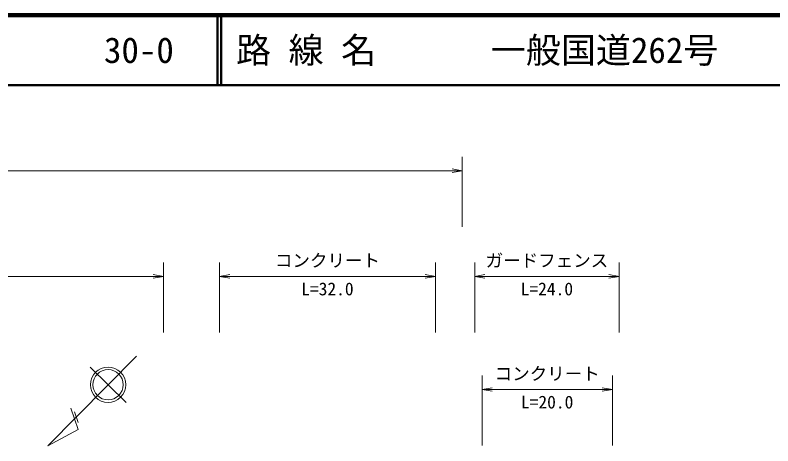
# Model space of a CAD drawing. Units: millimetres, scale not verified. Extents: x 40000 to 680000, y 20000 to 380000.
# Drawn here: x 148847 to 256994, y 318510 to 380000 of the extents above; entities that cross this region are included whole.
import ezdxf
from ezdxf.enums import TextEntityAlignment as Align

# ---------------------------------------------------------------- set-up
doc = ezdxf.new("R2010")
doc.units = ezdxf.units.MM
doc.header["$LTSCALE"] = 1000
for name, color, linetype, lineweight in [('M-BMK-SRVR', 3, 'Continuous', 13), ('M-STR-STR3', 7, 'Continuous', 13), ('M-TTL', 2, 'Continuous', 140), ('M-TTL-LINE', 7, 'Continuous', 50)]:
    doc.layers.add(name, color=color, linetype=linetype, lineweight=lineweight)
doc.layers.add('M-TTL-TXT', color=7, linetype='Continuous')
doc.styles.add('ＭＳ ゴシック', font='')
doc.styles.get('ＭＳ ゴシック').set_extended_font_data('MS Gothic')

# ---------------------------------------------------------------- blocks, each defined once
blk = doc.blocks.new('open_arrow')
at = {"color": 0, "linetype": 'Continuous', "lineweight": -2}
blk.add_lwpolyline([(7.5, 1.25), (0, 0), (7.5, -1.25)], dxfattribs=at)

msp = doc.modelspace()

# ---------------------------------------------------------------- linework, layer by layer
at = {"layer": 'M-BMK-SRVR'}
for p, q in [((166151, 331337), (153523, 318510)), ((164676, 324706), (159545, 329758)), ((157832, 320835), (156790, 323881)), ((157824, 321853), (157303, 323376)), ((153523, 318510), (157832, 320835))]:
    msp.add_line(p, q, dxfattribs=at)
for radius in [2520, 2160]:
    msp.add_circle((162110, 327232), radius, dxfattribs=at)
at = {"layer": 'M-STR-STR3'}
for p, q in [((212653, 349794), (212653, 359794)), ((212653, 357794), (70018, 357794)), ((170007, 334710), (170007, 344710)), ((178031, 334710), (178031, 344710)), ((208820, 334710), (208820, 344710)), ((214459, 334710), (214459, 344710)), ((235035, 334710), (235035, 344710)), ((94112, 342710), (170007, 342710)), ((178031, 342710), (208820, 342710)), ((214459, 342710), (235035, 342710)), ((215487, 318555), (215487, 328555)), ((234088, 318555), (234088, 328555)), ((215487, 326555), (234088, 326555))]:
    msp.add_line(p, q, dxfattribs=at)
at = {"layer": 'M-TTL'}
msp.add_line((680000, 380000), (40000, 380000), dxfattribs=at)
at = {"layer": 'M-TTL-LINE'}
for p, q in [((177750, 380000), (177750, 370000)), ((178250, 380000), (178250, 370000)), ((40000, 370000), (680000, 370000))]:
    msp.add_line(p, q, dxfattribs=at)

# ---------------------------------------------------------------- block references
at = {"layer": 'M-STR-STR3', "xscale": 193, "yscale": 193, "rotation": 180}
for p in [(212653, 357794), (170007, 342710), (208820, 342710), (235035, 342710), (234088, 326555)]:
    msp.add_blockref('open_arrow', p, dxfattribs=at)
at = {"layer": 'M-STR-STR3', "xscale": 193, "yscale": 193}
for p in [(178031, 342710), (214459, 342710), (215487, 326555)]:
    msp.add_blockref('open_arrow', p, dxfattribs=at)

# ---------------------------------------------------------------- texts
at = {"layer": 'M-STR-STR3', "style": 'ＭＳ ゴシック'}
for s, p in [('コンクリート', (185925, 343507)), ('ガードフェンス', (215997, 343507)), ('L=32.0', (189675, 339448)), ('L=24.0', (220997, 339448)), ('コンクリート', (217287, 327352)), ('L=20.0', (221037, 323293))]:
    msp.add_text(s, height=1833, dxfattribs=at).set_placement(p, align=Align.BOTTOM_LEFT)
at = {"layer": 'M-TTL-TXT', "style": 'ＭＳ ゴシック'}
for s, p in [('30-0', (161521, 375000)), ('路 線 名', (180380, 375000)), ('一般国道262号', (216734, 375000))]:
    msp.add_text(s, height=3666, dxfattribs=at).set_placement(p, align=Align.MIDDLE_LEFT)

doc.saveas('drawing.dxf')
